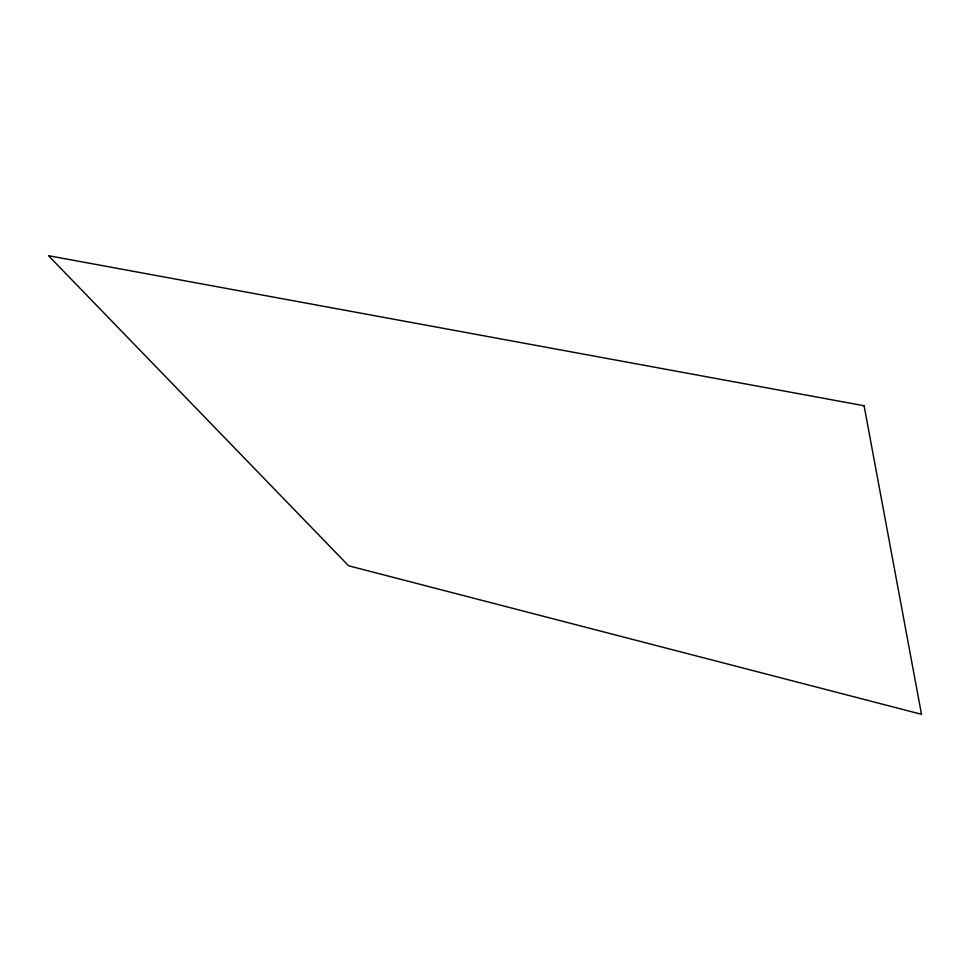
<?xml version="1.0" encoding="UTF-8"?>
<svg xmlns="http://www.w3.org/2000/svg" width="970" height="970" viewBox="0 0 970 970"><rect width="100%" height="100%" fill="white"/><g stroke="black" fill="none" stroke-linecap="round" stroke-linejoin="round"><path stroke-width="1.45" d="M864.088 405.739L48.5 255.704L348.618 565.789L921.5 714.296L864.088 405.739"/></g></svg>
